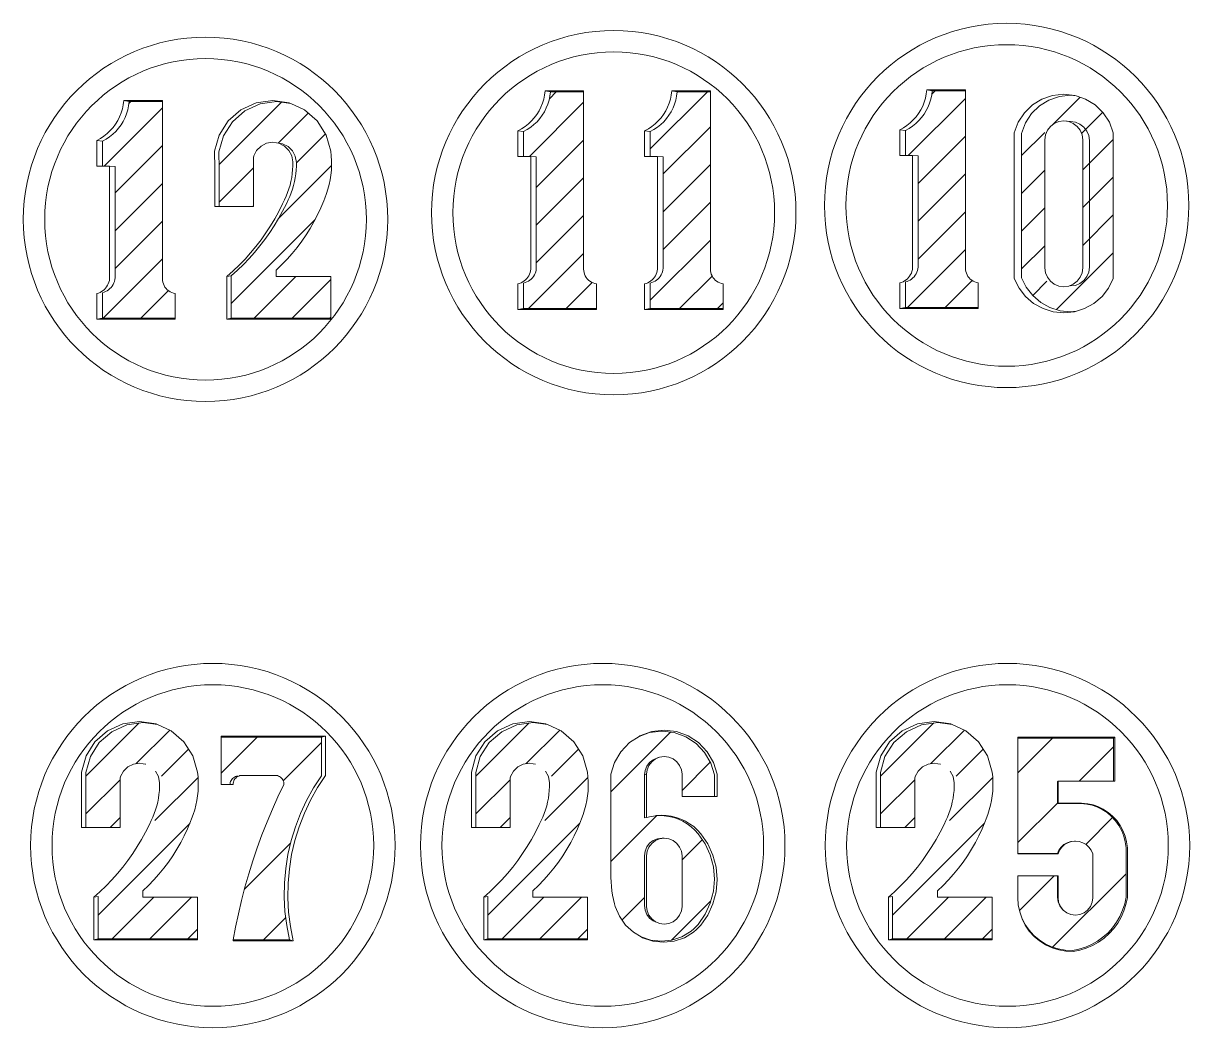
# Model space of a CAD drawing. Header units: inches. Extents: x 9 to 3530, y 10 to 1401.
# Drawn here: x 2933.3 to 2983.6, y 1356.7 to 1400 of the extents above; entities that cross this region are included whole.
import ezdxf

# ---------------------------------------------------------------- set-up
doc = ezdxf.new("R2010")
doc.units = ezdxf.units.IN
doc.header["$MEASUREMENT"] = 0
pattern_1 = [(45, (2389.0912, 1938.073), (-0.8148213, 0.8148213), [])]

msp = doc.modelspace()

# ---------------------------------------------------------------- hatches: boundary and pattern name
at = {"lineweight": 20}
h = msp.add_hatch(dxfattribs=at)
h.set_pattern_fill('ANSI31', color=256, scale=9.218651)
h.set_pattern_definition(pattern_1)
h.paths.add_polyline_path([(2957.839, 1388.831), (2957.769, 1388.864), (2957.704, 1388.905), (2957.644, 1388.953), (2957.59, 1389.009), (2957.543, 1389.07), (2957.504, 1389.136), (2957.473, 1389.207), (2957.45, 1389.28), (2957.437, 1389.356), (2957.432, 1389.433), (2957.432, 1397.074), (2955.998, 1397.074), (2955.977, 1396.895), (2955.941, 1396.719), (2955.889, 1396.547), (2955.822, 1396.38), (2955.742, 1396.219), (2955.648, 1396.066), (2955.54, 1395.922), (2955.421, 1395.787), (2955.29, 1395.664), (2955.15, 1395.552), (2955, 1395.453), (2954.842, 1395.367), (2954.842, 1394.285), (2955.154, 1394.285), (2955.391, 1394.268), (2955.391, 1389.463), (2955.381, 1389.389), (2955.364, 1389.316), (2955.338, 1389.246), (2955.306, 1389.178), (2955.266, 1389.115), (2955.22, 1389.056), (2955.169, 1389.002), (2955.111, 1388.953), (2955.049, 1388.911), (2954.983, 1388.876), (2954.914, 1388.848), (2954.842, 1388.827), (2954.842, 1387.728), (2957.987, 1387.728), (2957.987, 1388.791), (2957.912, 1388.807)])
h = msp.add_hatch(dxfattribs=at)
h.set_pattern_fill('ANSI31', color=256, scale=9.218651)
h.set_pattern_definition(pattern_1)
h.paths.add_polyline_path([(2963.303, 1388.831), (2963.233, 1388.864), (2963.168, 1388.905), (2963.108, 1388.953), (2963.054, 1389.009), (2963.008, 1389.07), (2962.968, 1389.136), (2962.937, 1389.207), (2962.915, 1389.28), (2962.901, 1389.356), (2962.896, 1389.433), (2962.896, 1397.074), (2961.463, 1397.074), (2961.441, 1396.895), (2961.405, 1396.719), (2961.353, 1396.547), (2961.287, 1396.38), (2961.206, 1396.219), (2961.112, 1396.066), (2961.005, 1395.922), (2960.885, 1395.787), (2960.755, 1395.664), (2960.614, 1395.552), (2960.464, 1395.453), (2960.306, 1395.367), (2960.306, 1394.285), (2960.618, 1394.285), (2960.856, 1394.268), (2960.856, 1389.463), (2960.846, 1389.389), (2960.828, 1389.316), (2960.803, 1389.246), (2960.77, 1389.178), (2960.731, 1389.115), (2960.685, 1389.056), (2960.633, 1389.002), (2960.576, 1388.953), (2960.513, 1388.911), (2960.447, 1388.876), (2960.378, 1388.848), (2960.306, 1388.827), (2960.306, 1387.728), (2963.452, 1387.728), (2963.452, 1388.791), (2963.376, 1388.807)])
h = msp.add_hatch(dxfattribs=at)
h.set_pattern_fill('ANSI31', color=256, scale=9.218651)
h.set_pattern_definition(pattern_1)
h.paths.add_polyline_path([(2974.302, 1388.878), (2974.233, 1388.911), (2974.167, 1388.952), (2974.107, 1389), (2974.054, 1389.055), (2974.007, 1389.116), (2973.968, 1389.183), (2973.936, 1389.253), (2973.914, 1389.327), (2973.9, 1389.403), (2973.896, 1389.48), (2973.896, 1397.12), (2972.462, 1397.12), (2972.441, 1396.942), (2972.404, 1396.766), (2972.352, 1396.593), (2972.286, 1396.426), (2972.205, 1396.266), (2972.111, 1396.113), (2972.004, 1395.968), (2971.884, 1395.834), (2971.754, 1395.71), (2971.613, 1395.599), (2971.463, 1395.499), (2971.305, 1395.414), (2971.305, 1394.331), (2971.617, 1394.331), (2971.855, 1394.314), (2971.855, 1389.51), (2971.845, 1389.436), (2971.827, 1389.363), (2971.802, 1389.292), (2971.769, 1389.225), (2971.73, 1389.161), (2971.684, 1389.102), (2971.632, 1389.048), (2971.575, 1389), (2971.513, 1388.958), (2971.447, 1388.923), (2971.377, 1388.895), (2971.305, 1388.874), (2971.305, 1387.774), (2974.451, 1387.774), (2974.451, 1388.837), (2974.375, 1388.853)])
h = msp.add_hatch(dxfattribs=at)
h.set_pattern_fill('ANSI31', color=256, scale=9.218651)
h.set_pattern_definition(pattern_1)
h.paths.add_polyline_path([(2976.317, 1395.285), (2976.317, 1389.056), (2976.518, 1388.647), (2976.798, 1388.287), (2977.144, 1387.991), (2977.543, 1387.77), (2977.978, 1387.633), (2978.431, 1387.587), (2978.681, 1387.613), (2979.036, 1387.724), (2979.439, 1387.947), (2979.789, 1388.247), (2980.071, 1388.61), (2980.274, 1389.023), (2980.274, 1395.313), (2980.105, 1395.768), (2979.84, 1396.174), (2979.493, 1396.512), (2979.08, 1396.767), (2978.674, 1396.906), (2978.431, 1396.933), (2977.954, 1396.88), (2977.5, 1396.724), (2977.091, 1396.472), (2976.747, 1396.137), (2976.484, 1395.735)])
h.paths.add_polyline_path([(2978.959, 1389.088), (2978.262, 1388.553), (2977.394, 1388.913), (2977.319, 1389.484), (2977.319, 1395.402), (2978.017, 1395.937), (2978.339, 1395.804), (2978.706, 1395.762), (2978.959, 1395.152)], flags=16)
h = msp.add_hatch(dxfattribs=at)
h.set_pattern_fill('ANSI31', color=256, scale=9.218651)
h.set_pattern_definition(pattern_1)
h.paths.add_polyline_path([(2939.672, 1388.416), (2939.602, 1388.449), (2939.537, 1388.49), (2939.477, 1388.538), (2939.423, 1388.594), (2939.377, 1388.655), (2939.337, 1388.721), (2939.306, 1388.792), (2939.284, 1388.865), (2939.27, 1388.941), (2939.265, 1389.018), (2939.265, 1396.658), (2937.832, 1396.658), (2937.81, 1396.48), (2937.774, 1396.304), (2937.722, 1396.132), (2937.656, 1395.965), (2937.575, 1395.804), (2937.481, 1395.651), (2937.373, 1395.507), (2937.254, 1395.372), (2937.124, 1395.249), (2936.983, 1395.137), (2936.833, 1395.038), (2936.675, 1394.952), (2936.675, 1393.87), (2936.987, 1393.87), (2937.225, 1393.852), (2937.225, 1389.048), (2937.215, 1388.974), (2937.197, 1388.901), (2937.172, 1388.831), (2937.139, 1388.763), (2937.1, 1388.7), (2937.054, 1388.64), (2937.002, 1388.586), (2936.945, 1388.538), (2936.882, 1388.496), (2936.816, 1388.461), (2936.747, 1388.433), (2936.675, 1388.412), (2936.675, 1387.313), (2939.821, 1387.313), (2939.821, 1388.376), (2939.745, 1388.391)])
h = msp.add_hatch(dxfattribs=at)
h.set_pattern_fill('ANSI31', color=256, scale=9.218651)
h.set_pattern_definition(pattern_1)
h.paths.add_polyline_path([(2946.527, 1389.109), (2944.167, 1389.109), (2944.167, 1389.386), (2944.408, 1389.616), (2944.639, 1389.856), (2944.86, 1390.104), (2945.071, 1390.362), (2945.271, 1390.628), (2945.459, 1390.902), (2945.637, 1391.184), (2945.802, 1391.473), (2945.956, 1391.768), (2946.097, 1392.069), (2946.226, 1392.376), (2946.269, 1392.496), (2946.342, 1392.688), (2946.405, 1392.884), (2946.457, 1393.083), (2946.499, 1393.284), (2946.53, 1393.488), (2946.551, 1393.692), (2946.561, 1393.898), (2946.56, 1394.103), (2946.549, 1394.309), (2946.527, 1394.513), (2946.328, 1395.209), (2945.941, 1395.821), (2945.396, 1396.297), (2944.804, 1396.569), (2944.186, 1396.658), (2943.476, 1396.556), (2942.825, 1396.256), (2942.285, 1395.785), (2941.902, 1395.179), (2941.705, 1394.49), (2941.712, 1393.773), (2941.712, 1392.124), (2943.189, 1392.124), (2943.189, 1394.292), (2943.328, 1394.553), (2943.519, 1394.739), (2943.758, 1394.859), (2944.021, 1394.9), (2944.186, 1394.873), (2944.285, 1394.859), (2944.29, 1394.856), (2944.447, 1394.832), (2944.684, 1394.714), (2944.873, 1394.529), (2944.997, 1394.296), (2945.045, 1394.035), (2945.045, 1393.868), (2945.037, 1393.701), (2945.021, 1393.534), (2944.997, 1393.369), (2944.965, 1393.204), (2944.925, 1393.042), (2944.877, 1392.881), (2944.822, 1392.723), (2944.759, 1392.568), (2944.688, 1392.416), (2944.61, 1392.243), (2944.449, 1391.923), (2944.276, 1391.609), (2944.091, 1391.303), (2943.896, 1391.003), (2943.689, 1390.711), (2943.471, 1390.426), (2943.243, 1390.15), (2943.004, 1389.883), (2942.756, 1389.625), (2942.499, 1389.377), (2942.232, 1389.138), (2942.232, 1387.313), (2946.527, 1387.313)])
h = msp.add_hatch(dxfattribs=at)
h.set_pattern_fill('ANSI31', color=256, scale=9.218651)
h.set_pattern_definition([(45, (2300.5539, 1938.073), (-0.8148213, 0.8148213), [])])
h.paths.add_polyline_path([(2940.779, 1362.329), (2938.421, 1362.329), (2938.421, 1362.607), (2938.662, 1362.836), (2938.893, 1363.075), (2939.114, 1363.324), (2939.324, 1363.582), (2939.524, 1363.848), (2939.713, 1364.121), (2939.89, 1364.403), (2940.055, 1364.691), (2940.209, 1364.986), (2940.35, 1365.287), (2940.479, 1365.594), (2940.522, 1365.714), (2940.594, 1365.906), (2940.657, 1366.102), (2940.709, 1366.3), (2940.751, 1366.501), (2940.783, 1366.705), (2940.803, 1366.909), (2940.813, 1367.114), (2940.812, 1367.32), (2940.801, 1367.525), (2940.779, 1367.729), (2940.581, 1368.425), (2940.193, 1369.036), (2939.649, 1369.512), (2939.058, 1369.783), (2938.44, 1369.873), (2937.731, 1369.77), (2937.08, 1369.471), (2936.541, 1369), (2936.158, 1368.395), (2935.961, 1367.706), (2935.968, 1366.99), (2935.968, 1365.342), (2937.444, 1365.342), (2937.444, 1367.508), (2937.582, 1367.769), (2937.773, 1367.955), (2938.012, 1368.074), (2938.276, 1368.115), (2938.44, 1368.088), (2938.539, 1368.074), (2938.544, 1368.072), (2938.701, 1368.048), (2938.937, 1367.93), (2939.127, 1367.745), (2939.251, 1367.512), (2939.298, 1367.252), (2939.298, 1367.085), (2939.29, 1366.918), (2939.274, 1366.751), (2939.25, 1366.586), (2939.218, 1366.421), (2939.178, 1366.259), (2939.131, 1366.099), (2939.075, 1365.941), (2939.012, 1365.786), (2938.942, 1365.634), (2938.864, 1365.461), (2938.703, 1365.141), (2938.53, 1364.828), (2938.346, 1364.521), (2938.15, 1364.222), (2937.943, 1363.93), (2937.726, 1363.646), (2937.498, 1363.37), (2937.26, 1363.103), (2937.012, 1362.845), (2936.754, 1362.597), (2936.488, 1362.359), (2936.488, 1360.535), (2940.779, 1360.535)])
h = msp.add_hatch(dxfattribs=at)
h.set_pattern_fill('ANSI31', color=256, scale=9.218651)
h.set_pattern_definition([(45, (2317.3704, 1938.073), (-0.8148213, 0.8148213), [])])
h.paths.add_polyline_path([(2957.595, 1362.329), (2955.238, 1362.329), (2955.238, 1362.607), (2955.478, 1362.836), (2955.709, 1363.075), (2955.93, 1363.324), (2956.141, 1363.582), (2956.34, 1363.848), (2956.529, 1364.121), (2956.706, 1364.403), (2956.872, 1364.691), (2957.025, 1364.986), (2957.166, 1365.287), (2957.295, 1365.594), (2957.338, 1365.714), (2957.411, 1365.906), (2957.474, 1366.102), (2957.526, 1366.3), (2957.568, 1366.501), (2957.599, 1366.705), (2957.62, 1366.909), (2957.63, 1367.114), (2957.629, 1367.32), (2957.617, 1367.525), (2957.595, 1367.729), (2957.397, 1368.425), (2957.01, 1369.036), (2956.465, 1369.512), (2955.874, 1369.783), (2955.256, 1369.873), (2954.548, 1369.77), (2953.897, 1369.471), (2953.358, 1369), (2952.974, 1368.395), (2952.778, 1367.706), (2952.785, 1366.99), (2952.785, 1365.342), (2954.26, 1365.342), (2954.26, 1367.508), (2954.399, 1367.769), (2954.59, 1367.955), (2954.829, 1368.074), (2955.092, 1368.115), (2955.256, 1368.088), (2955.356, 1368.074), (2955.36, 1368.072), (2955.518, 1368.048), (2955.754, 1367.93), (2955.943, 1367.745), (2956.067, 1367.512), (2956.114, 1367.252), (2956.115, 1367.085), (2956.107, 1366.918), (2956.091, 1366.751), (2956.067, 1366.586), (2956.035, 1366.421), (2955.995, 1366.259), (2955.947, 1366.099), (2955.892, 1365.941), (2955.829, 1365.786), (2955.758, 1365.634), (2955.68, 1365.461), (2955.519, 1365.141), (2955.346, 1364.828), (2955.162, 1364.521), (2954.967, 1364.222), (2954.76, 1363.93), (2954.542, 1363.646), (2954.314, 1363.37), (2954.076, 1363.103), (2953.828, 1362.845), (2953.571, 1362.597), (2953.304, 1362.359), (2953.304, 1360.535), (2957.595, 1360.535)])
h = msp.add_hatch(dxfattribs=at)
h.set_pattern_fill('ANSI31', color=256, scale=9.218651)
h.set_pattern_definition([(45, (2334.8234, 1938.073), (-0.8148213, 0.8148213), [])])
h.paths.add_polyline_path([(2975.048, 1362.329), (2972.691, 1362.329), (2972.691, 1362.607), (2972.931, 1362.836), (2973.162, 1363.075), (2973.383, 1363.324), (2973.594, 1363.582), (2973.793, 1363.848), (2973.982, 1364.121), (2974.159, 1364.403), (2974.325, 1364.691), (2974.478, 1364.986), (2974.619, 1365.287), (2974.748, 1365.594), (2974.791, 1365.714), (2974.864, 1365.906), (2974.927, 1366.102), (2974.979, 1366.3), (2975.021, 1366.501), (2975.052, 1366.705), (2975.073, 1366.909), (2975.083, 1367.114), (2975.082, 1367.32), (2975.071, 1367.525), (2975.048, 1367.729), (2974.85, 1368.425), (2974.463, 1369.036), (2973.918, 1369.512), (2973.327, 1369.783), (2972.71, 1369.873), (2972.001, 1369.77), (2971.35, 1369.471), (2970.811, 1369), (2970.427, 1368.395), (2970.231, 1367.706), (2970.238, 1366.99), (2970.238, 1365.342), (2971.713, 1365.342), (2971.713, 1367.508), (2971.852, 1367.769), (2972.043, 1367.955), (2972.282, 1368.074), (2972.545, 1368.115), (2972.71, 1368.088), (2972.809, 1368.074), (2972.813, 1368.072), (2972.971, 1368.048), (2973.207, 1367.93), (2973.396, 1367.745), (2973.52, 1367.512), (2973.567, 1367.252), (2973.568, 1367.085), (2973.56, 1366.918), (2973.544, 1366.751), (2973.52, 1366.586), (2973.488, 1366.421), (2973.448, 1366.259), (2973.4, 1366.099), (2973.345, 1365.941), (2973.282, 1365.786), (2973.211, 1365.634), (2973.133, 1365.461), (2972.972, 1365.141), (2972.8, 1364.828), (2972.615, 1364.521), (2972.42, 1364.222), (2972.213, 1363.93), (2971.995, 1363.646), (2971.767, 1363.37), (2971.529, 1363.103), (2971.281, 1362.845), (2971.024, 1362.597), (2970.757, 1362.359), (2970.757, 1360.535), (2975.048, 1360.535)])
h = msp.add_hatch(dxfattribs=at)
h.set_pattern_fill('ANSI31', color=256, scale=17)
h.set_pattern_definition([(45, (1963.4794, 2252.59), (-1.502602, 1.502602), [])])
h.paths.add_polyline_path([(2944.582, 1363.567), (2944.679, 1364.178), (2944.818, 1364.78), (2945, 1365.37), (2945.223, 1365.947), (2945.485, 1366.506), (2945.786, 1367.046), (2946.125, 1367.563), (2946.125, 1369.233), (2941.795, 1369.233), (2941.795, 1367.199), (2942.18, 1367.199), (2942.183, 1367.253), (2942.216, 1367.349), (2942.272, 1367.433), (2942.348, 1367.5), (2942.439, 1367.545), (2942.464, 1367.55), (2942.416, 1367.533), (2942.371, 1367.511), (2942.329, 1367.483), (2942.291, 1367.45), (2942.258, 1367.412), (2942.23, 1367.37), (2942.208, 1367.325), (2942.191, 1367.277), (2942.182, 1367.228), (2942.18, 1367.199), (2942.313, 1367.199), (2942.318, 1367.275), (2942.351, 1367.372), (2942.408, 1367.457), (2942.485, 1367.524), (2942.577, 1367.57), (2942.652, 1367.585), (2942.703, 1367.588), (2944.158, 1367.588), (2944.249, 1367.57), (2944.34, 1367.524), (2944.416, 1367.457), (2944.472, 1367.372), (2944.504, 1367.275), (2944.508, 1367.199), (2944.25, 1366.664), (2944.006, 1366.123), (2943.776, 1365.577), (2943.558, 1365.025), (2943.354, 1364.468), (2943.164, 1363.906), (2942.987, 1363.34), (2942.824, 1362.769), (2942.676, 1362.195), (2942.541, 1361.618), (2942.42, 1361.037), (2942.322, 1360.497), (2944.746, 1360.497), (2944.626, 1361.104), (2944.55, 1361.717), (2944.517, 1362.334), (2944.528, 1362.952)])
h = msp.add_hatch(dxfattribs=at)
h.set_pattern_fill('ANSI31', color=256, scale=17)
h.set_pattern_definition([(45, (1965.8973, 2252.4227), (-1.502602, 1.502602), [])])
h.paths.add_polyline_path([(2962.372, 1365.071), (2962.228, 1365.229), (2962.069, 1365.372), (2961.897, 1365.498), (2961.713, 1365.607), (2961.519, 1365.697), (2961.318, 1365.768), (2961.11, 1365.819), (2960.898, 1365.848), (2960.685, 1365.857), (2960.538, 1365.849), (2960.35, 1365.819), (2960.141, 1365.764), (2960.054, 1365.757), (2960.054, 1367.607), (2960.079, 1367.804), (2960.155, 1367.987), (2960.276, 1368.144), (2960.433, 1368.264), (2960.616, 1368.34), (2960.709, 1368.373), (2960.908, 1368.399), (2961.106, 1368.373), (2961.291, 1368.296), (2961.449, 1368.174), (2961.571, 1368.016), (2961.648, 1367.831), (2961.674, 1367.633), (2961.674, 1366.68), (2963.074, 1366.68), (2963.074, 1367.607), (2962.917, 1368.116), (2962.648, 1368.575), (2962.28, 1368.96), (2961.835, 1369.251), (2961.334, 1369.432), (2960.812, 1369.493), (2960.805, 1369.493), (2960.276, 1369.432), (2959.824, 1369.269), (2959.411, 1368.999), (2959.04, 1368.61), (2958.768, 1368.146), (2958.609, 1367.633), (2958.609, 1363.181), (2958.613, 1362.991), (2958.626, 1362.8), (2958.647, 1362.611), (2958.676, 1362.423), (2958.714, 1362.236), (2958.759, 1362.051), (2958.793, 1361.937), (2958.972, 1361.51), (2959.238, 1361.132), (2959.578, 1360.818), (2959.919, 1360.617), (2960.325, 1360.482), (2960.781, 1360.433), (2961.236, 1360.482), (2961.671, 1360.626), (2962.066, 1360.859), (2962.189, 1360.972), (2962.372, 1361.159), (2962.672, 1361.594), (2962.893, 1362.075), (2963.029, 1362.587), (2963.074, 1363.115), (2963.029, 1363.642), (2962.893, 1364.154), (2962.672, 1364.635)])
h.paths.add_polyline_path([(2960.079, 1364.319), (2960.155, 1364.502), (2960.276, 1364.659), (2960.433, 1364.78), (2960.616, 1364.856), (2960.812, 1364.881), (2960.908, 1364.88), (2961.106, 1364.854), (2961.291, 1364.777), (2961.449, 1364.655), (2961.571, 1364.497), (2961.648, 1364.312), (2961.674, 1364.114), (2961.674, 1361.937), (2961.648, 1361.739), (2961.571, 1361.554), (2961.449, 1361.395), (2961.291, 1361.273), (2961.106, 1361.197), (2960.908, 1361.171), (2960.709, 1361.197), (2960.616, 1361.234), (2960.524, 1361.273), (2960.433, 1361.31), (2960.276, 1361.431), (2960.155, 1361.588), (2960.079, 1361.771), (2960.054, 1361.967), (2960.054, 1364.123)], flags=16)
h = msp.add_hatch(dxfattribs=at)
h.set_pattern_fill('ANSI31', color=256, scale=17)
h.set_pattern_definition([(45, (1970.1274, 2251.938), (-1.502602, 1.502602), [])])
h.paths.add_polyline_path([(2980.368, 1365.629), (2980.196, 1365.816), (2980.003, 1365.98), (2979.791, 1366.119), (2979.563, 1366.231), (2979.365, 1366.299), (2979.135, 1366.348), (2978.863, 1366.367), (2977.863, 1366.367), (2977.863, 1367.334), (2980.287, 1367.334), (2980.287, 1369.194), (2976.156, 1369.194), (2976.156, 1364.213), (2977.863, 1364.213), (2977.929, 1364.362), (2978.025, 1364.493), (2978.146, 1364.602), (2978.287, 1364.684), (2978.442, 1364.734), (2978.621, 1364.753), (2978.801, 1364.734), (2978.957, 1364.683), (2979.1, 1364.601), (2979.222, 1364.491), (2979.318, 1364.358), (2979.385, 1364.207), (2979.385, 1362.304), (2979.36, 1362.111), (2979.285, 1361.93), (2979.166, 1361.775), (2979.011, 1361.656), (2978.831, 1361.582), (2978.637, 1361.556), (2978.444, 1361.582), (2978.263, 1361.656), (2978.094, 1361.787), (2977.963, 1361.958), (2977.889, 1362.136), (2977.863, 1362.328), (2977.863, 1363.256), (2976.156, 1363.256), (2976.156, 1362.304), (2976.176, 1361.996), (2976.238, 1361.694), (2976.328, 1361.435), (2976.465, 1361.162), (2976.638, 1360.91), (2976.843, 1360.683), (2977.076, 1360.486), (2977.333, 1360.321), (2977.61, 1360.192), (2977.902, 1360.101), (2978.203, 1360.05), (2978.508, 1360.039), (2978.794, 1360.095), (2979.071, 1360.181), (2979.338, 1360.296), (2979.591, 1360.439), (2979.828, 1360.608), (2980.045, 1360.8), (2980.241, 1361.015), (2980.413, 1361.25), (2980.558, 1361.501), (2980.676, 1361.767), (2980.766, 1362.043), (2980.825, 1362.328), (2980.825, 1364.213), (2980.824, 1364.466), (2980.792, 1364.718), (2980.729, 1364.964), (2980.637, 1365.2), (2980.516, 1365.423)])

# ---------------------------------------------------------------- linework, layer by layer
for p, q in [((2954.842, 1395.367), (2954.842, 1394.285)), ((2960.306, 1395.367), (2960.306, 1394.285)), ((2971.305, 1395.414), (2971.305, 1394.331)), ((2936.675, 1394.952), (2936.675, 1393.87)), ((2971.305, 1387.774), (2974.451, 1387.774)), ((2936.675, 1387.313), (2939.821, 1387.313)), ((2954.842, 1387.728), (2957.987, 1387.728)), ((2960.306, 1387.728), (2963.452, 1387.728)), ((2980.287, 1369.194), (2980.287, 1367.334)), ((2960.709, 1368.373), (2960.908, 1368.399)), ((2977.89, 1367.334), (2977.89, 1366.383)), ((2978.637, 1364.751), (2978.801, 1364.734)), ((2978.801, 1364.734), (2978.957, 1364.683)), ((2978.957, 1364.683), (2979.1, 1364.601)), ((2976.156, 1364.213), (2977.863, 1364.213)), ((2979.1, 1364.601), (2979.222, 1364.491)), ((2979.222, 1364.491), (2979.318, 1364.358)), ((2979.318, 1364.358), (2979.385, 1364.207)), ((2979.385, 1364.207), (2979.385, 1362.304)), ((2979.385, 1362.304), (2979.36, 1362.111)), ((2978.263, 1361.656), (2978.109, 1361.775)), ((2978.444, 1361.582), (2978.263, 1361.656)), ((2979.011, 1361.656), (2978.831, 1361.582)), ((2979.166, 1361.775), (2979.011, 1361.656)), ((2979.285, 1361.93), (2979.166, 1361.775)), ((2979.36, 1362.111), (2979.285, 1361.93)), ((2978.637, 1361.556), (2978.444, 1361.582)), ((2978.831, 1361.582), (2978.637, 1361.556)), ((2942.322, 1360.497), (2944.746, 1360.497))]:
    msp.add_line(p, q, dxfattribs=at)
for points in [[(2954.599, 1387.681), (2957.987, 1387.681), (2957.987, 1387.728), (2957.987, 1388.791), (2957.912, 1388.807), (2957.839, 1388.831), (2957.769, 1388.864), (2957.704, 1388.905), (2957.644, 1388.953), (2957.59, 1389.009), (2957.543, 1389.07), (2957.504, 1389.136), (2957.473, 1389.207), (2957.45, 1389.28), (2957.437, 1389.356), (2957.432, 1389.433), (2957.432, 1397.074), (2957.432, 1397.118), (2955.767, 1397.118), (2955.745, 1396.938), (2955.708, 1396.76), (2955.656, 1396.586), (2955.589, 1396.418), (2955.508, 1396.255), (2955.412, 1396.101), (2955.304, 1395.955), (2955.184, 1395.819), (2955.052, 1395.695), (2954.91, 1395.582), (2954.758, 1395.482), (2954.599, 1395.395), (2954.599, 1394.285), (2954.842, 1394.285), (2955.154, 1394.285), (2955.154, 1389.433), (2955.144, 1389.358), (2955.126, 1389.285), (2955.1, 1389.213), (2955.067, 1389.145), (2955.028, 1389.081), (2954.981, 1389.021), (2954.929, 1388.967), (2954.871, 1388.918), (2954.808, 1388.876), (2954.741, 1388.84), (2954.671, 1388.812), (2954.599, 1388.791), (2954.599, 1387.681), (2954.842, 1387.728), (2954.842, 1388.827), (2954.914, 1388.848), (2954.983, 1388.876), (2955.049, 1388.911), (2955.111, 1388.953), (2955.169, 1389.002), (2955.22, 1389.056), (2955.266, 1389.115), (2955.306, 1389.178), (2955.338, 1389.246), (2955.364, 1389.316), (2955.381, 1389.389), (2955.391, 1389.463), (2955.391, 1394.268), (2955.154, 1394.285)], [(2954.599, 1395.395), (2954.842, 1395.367), (2955, 1395.453), (2955.15, 1395.552), (2955.29, 1395.664), (2955.421, 1395.787), (2955.54, 1395.922), (2955.648, 1396.066), (2955.742, 1396.219), (2955.822, 1396.38), (2955.889, 1396.547), (2955.941, 1396.719), (2955.977, 1396.895), (2955.998, 1397.074)], [(2955.767, 1397.118), (2955.998, 1397.074), (2957.432, 1397.074)], [(2960.063, 1387.681), (2963.452, 1387.681), (2963.452, 1387.728), (2963.452, 1388.791), (2963.376, 1388.807), (2963.303, 1388.831), (2963.233, 1388.864), (2963.168, 1388.905), (2963.108, 1388.953), (2963.054, 1389.009), (2963.008, 1389.07), (2962.968, 1389.136), (2962.937, 1389.207), (2962.915, 1389.28), (2962.901, 1389.356), (2962.896, 1389.433), (2962.896, 1397.074), (2962.896, 1397.118), (2961.231, 1397.118), (2961.21, 1396.938), (2961.173, 1396.76), (2961.12, 1396.586), (2961.053, 1396.418), (2960.972, 1396.255), (2960.877, 1396.101), (2960.768, 1395.955), (2960.648, 1395.819), (2960.516, 1395.695), (2960.374, 1395.582), (2960.222, 1395.482), (2960.063, 1395.395), (2960.063, 1394.285), (2960.306, 1394.285), (2960.618, 1394.285), (2960.618, 1389.433), (2960.608, 1389.358), (2960.59, 1389.285), (2960.565, 1389.213), (2960.532, 1389.145), (2960.492, 1389.081), (2960.445, 1389.021), (2960.393, 1388.967), (2960.335, 1388.918), (2960.272, 1388.876), (2960.206, 1388.84), (2960.136, 1388.812), (2960.063, 1388.791), (2960.063, 1387.681), (2960.306, 1387.728), (2960.306, 1388.827), (2960.378, 1388.848), (2960.447, 1388.876), (2960.513, 1388.911), (2960.576, 1388.953), (2960.633, 1389.002), (2960.685, 1389.056), (2960.731, 1389.115), (2960.77, 1389.178), (2960.803, 1389.246), (2960.828, 1389.316), (2960.846, 1389.389), (2960.856, 1389.463), (2960.856, 1394.268), (2960.618, 1394.285)], [(2960.063, 1395.395), (2960.306, 1395.367), (2960.464, 1395.453), (2960.614, 1395.552), (2960.755, 1395.664), (2960.885, 1395.787), (2961.005, 1395.922), (2961.112, 1396.066), (2961.206, 1396.219), (2961.287, 1396.38), (2961.353, 1396.547), (2961.405, 1396.719), (2961.441, 1396.895), (2961.463, 1397.074)], [(2961.231, 1397.118), (2961.463, 1397.074), (2962.896, 1397.074)], [(2971.062, 1387.727), (2974.451, 1387.727), (2974.451, 1387.774), (2974.451, 1388.837), (2974.375, 1388.853), (2974.302, 1388.878), (2974.233, 1388.911), (2974.167, 1388.952), (2974.107, 1389), (2974.054, 1389.055), (2974.007, 1389.116), (2973.968, 1389.183), (2973.936, 1389.253), (2973.914, 1389.327), (2973.9, 1389.403), (2973.896, 1389.48), (2973.896, 1397.12), (2973.896, 1397.165), (2972.23, 1397.165), (2972.209, 1396.984), (2972.172, 1396.807), (2972.12, 1396.633), (2972.053, 1396.464), (2971.971, 1396.302), (2971.876, 1396.147), (2971.768, 1396.002), (2971.647, 1395.866), (2971.515, 1395.741), (2971.373, 1395.628), (2971.222, 1395.528), (2971.062, 1395.441), (2971.062, 1394.331), (2971.305, 1394.331), (2971.617, 1394.331), (2971.617, 1389.48), (2971.607, 1389.405), (2971.589, 1389.331), (2971.564, 1389.26), (2971.531, 1389.192), (2971.491, 1389.128), (2971.445, 1389.068), (2971.392, 1389.013), (2971.334, 1388.964), (2971.272, 1388.922), (2971.205, 1388.887), (2971.135, 1388.858), (2971.062, 1388.837), (2971.062, 1387.727), (2971.305, 1387.774), (2971.305, 1388.874), (2971.377, 1388.895), (2971.447, 1388.923), (2971.513, 1388.958), (2971.575, 1389), (2971.632, 1389.048), (2971.684, 1389.102), (2971.73, 1389.161), (2971.769, 1389.225), (2971.802, 1389.292), (2971.827, 1389.363), (2971.845, 1389.436), (2971.855, 1389.51), (2971.855, 1394.314), (2971.617, 1394.331)], [(2971.062, 1395.441), (2971.305, 1395.414), (2971.463, 1395.499), (2971.613, 1395.599), (2971.754, 1395.71), (2971.884, 1395.834), (2972.004, 1395.968), (2972.111, 1396.113), (2972.205, 1396.266), (2972.286, 1396.426), (2972.352, 1396.593), (2972.404, 1396.766), (2972.441, 1396.942), (2972.462, 1397.12)], [(2972.23, 1397.165), (2972.462, 1397.12), (2973.896, 1397.12)], [(2978.681, 1387.613), (2978.431, 1387.587), (2977.978, 1387.633), (2977.543, 1387.77), (2977.144, 1387.991), (2976.798, 1388.287), (2976.518, 1388.647), (2976.317, 1389.056), (2976.317, 1395.285), (2976.484, 1395.735), (2976.747, 1396.137), (2977.091, 1396.472), (2977.5, 1396.724), (2977.954, 1396.88), (2978.431, 1396.933), (2978.674, 1396.906)], [(2936.432, 1387.265), (2939.821, 1387.265), (2939.821, 1387.313), (2939.821, 1388.376), (2939.745, 1388.391), (2939.672, 1388.416), (2939.602, 1388.449), (2939.537, 1388.49), (2939.477, 1388.538), (2939.423, 1388.594), (2939.377, 1388.655), (2939.337, 1388.721), (2939.306, 1388.792), (2939.284, 1388.865), (2939.27, 1388.941), (2939.265, 1389.018), (2939.265, 1396.658), (2939.265, 1396.703), (2937.6, 1396.703), (2937.579, 1396.523), (2937.542, 1396.345), (2937.489, 1396.171), (2937.422, 1396.002), (2937.341, 1395.84), (2937.246, 1395.686), (2937.137, 1395.54), (2937.017, 1395.404), (2936.885, 1395.279), (2936.743, 1395.167), (2936.591, 1395.066), (2936.432, 1394.98), (2936.432, 1393.87), (2936.675, 1393.87), (2936.987, 1393.87), (2936.987, 1389.018), (2936.977, 1388.943), (2936.959, 1388.87), (2936.933, 1388.798), (2936.901, 1388.73), (2936.861, 1388.666), (2936.814, 1388.606), (2936.762, 1388.552), (2936.704, 1388.503), (2936.641, 1388.46), (2936.575, 1388.425), (2936.505, 1388.397), (2936.432, 1388.376), (2936.432, 1387.265), (2936.675, 1387.313), (2936.675, 1388.412), (2936.747, 1388.433), (2936.816, 1388.461), (2936.882, 1388.496), (2936.945, 1388.538), (2937.002, 1388.586), (2937.054, 1388.64), (2937.1, 1388.7), (2937.139, 1388.763), (2937.172, 1388.831), (2937.197, 1388.901), (2937.215, 1388.974), (2937.225, 1389.048), (2937.225, 1393.852), (2936.987, 1393.87)], [(2936.432, 1394.98), (2936.675, 1394.952), (2936.833, 1395.038), (2936.983, 1395.137), (2937.124, 1395.249), (2937.254, 1395.372), (2937.373, 1395.507), (2937.481, 1395.651), (2937.575, 1395.804), (2937.656, 1395.965), (2937.722, 1396.132), (2937.774, 1396.304), (2937.81, 1396.48), (2937.832, 1396.658)], [(2937.6, 1396.703), (2937.832, 1396.658), (2939.265, 1396.658)], [(2941.523, 1392.124), (2941.523, 1393.789), (2941.516, 1394.513), (2941.715, 1395.209), (2942.102, 1395.821), (2942.647, 1396.297), (2943.305, 1396.599), (2944.021, 1396.703), (2944.738, 1396.599), (2944.804, 1396.569), (2945.396, 1396.297), (2945.941, 1395.821), (2946.328, 1395.209), (2946.527, 1394.513), (2946.549, 1394.309), (2946.56, 1394.103), (2946.561, 1393.898), (2946.551, 1393.692), (2946.53, 1393.488), (2946.499, 1393.284), (2946.457, 1393.083), (2946.405, 1392.884), (2946.342, 1392.688), (2946.269, 1392.496), (2946.226, 1392.376), (2946.097, 1392.069), (2945.956, 1391.768), (2945.802, 1391.473), (2945.637, 1391.184), (2945.459, 1390.902), (2945.271, 1390.628), (2945.071, 1390.362), (2944.86, 1390.104), (2944.639, 1389.856), (2944.408, 1389.616), (2944.167, 1389.386), (2944.167, 1389.109), (2946.527, 1389.109), (2946.527, 1387.313), (2946.527, 1387.265), (2942.048, 1387.265)], [(2941.712, 1392.124), (2941.712, 1393.773), (2941.705, 1394.49), (2941.902, 1395.179), (2942.285, 1395.785), (2942.825, 1396.256), (2943.476, 1396.556), (2944.186, 1396.658), (2944.804, 1396.569)], [(2978.431, 1388.701), (2978.641, 1388.728), (2978.837, 1388.809), (2979.005, 1388.938), (2979.134, 1389.106), (2979.215, 1389.302), (2979.243, 1389.512), (2979.243, 1394.982), (2979.215, 1395.192), (2979.134, 1395.387), (2979.005, 1395.556), (2978.837, 1395.685), (2978.641, 1395.766), (2978.431, 1395.793), (2978.139, 1395.827), (2977.927, 1395.799), (2977.729, 1395.717), (2977.559, 1395.587), (2977.429, 1395.417), (2977.347, 1395.219), (2977.319, 1395.007), (2977.319, 1389.484)], [(2977.319, 1389.484), (2977.347, 1389.272), (2977.429, 1389.074), (2977.559, 1388.904), (2977.729, 1388.774), (2977.927, 1388.692), (2978.139, 1388.664), (2978.351, 1388.692), (2978.549, 1388.774), (2978.719, 1388.904), (2978.849, 1389.074), (2978.931, 1389.272), (2978.959, 1389.484), (2978.959, 1395.007), (2978.931, 1395.219), (2978.849, 1395.417), (2978.719, 1395.587), (2978.549, 1395.717), (2978.351, 1395.799), (2978.139, 1395.827)], [(2941.523, 1392.124), (2941.712, 1392.124), (2943.189, 1392.124), (2943.189, 1394.243), (2943.202, 1394.317), (2943.328, 1394.553), (2943.519, 1394.739), (2943.758, 1394.859), (2944.021, 1394.9), (2944.186, 1394.873), (2944.285, 1394.859), (2944.29, 1394.856)], [(2944.715, 1394.553), (2944.524, 1394.739), (2944.29, 1394.856), (2944.447, 1394.832), (2944.684, 1394.714), (2944.873, 1394.529), (2944.997, 1394.296), (2945.045, 1394.035), (2945.045, 1393.868), (2945.037, 1393.701), (2945.021, 1393.534), (2944.997, 1393.369), (2944.965, 1393.204), (2944.925, 1393.042), (2944.877, 1392.881), (2944.822, 1392.723), (2944.759, 1392.568), (2944.688, 1392.416), (2944.61, 1392.243), (2944.449, 1391.923), (2944.276, 1391.609), (2944.091, 1391.303), (2943.896, 1391.003), (2943.689, 1390.711), (2943.471, 1390.426), (2943.243, 1390.15), (2943.004, 1389.883), (2942.756, 1389.625), (2942.499, 1389.377), (2942.232, 1389.138)], [(2944.715, 1394.553), (2944.841, 1394.317), (2944.889, 1394.054), (2944.889, 1393.885), (2944.881, 1393.716), (2944.865, 1393.548), (2944.84, 1393.381), (2944.808, 1393.215), (2944.768, 1393.051), (2944.72, 1392.889), (2944.664, 1392.729), (2944.6, 1392.573), (2944.529, 1392.419), (2944.45, 1392.244), (2944.287, 1391.921), (2944.112, 1391.604), (2943.926, 1391.294), (2943.728, 1390.992), (2943.519, 1390.697), (2943.3, 1390.41), (2943.069, 1390.131), (2942.828, 1389.861), (2942.578, 1389.601), (2942.318, 1389.35), (2942.048, 1389.109), (2942.048, 1387.265), (2942.232, 1387.313), (2946.527, 1387.313)], [(2942.048, 1389.109), (2942.232, 1389.138), (2942.232, 1387.313)], [(2935.78, 1365.342), (2935.78, 1367.006), (2935.773, 1367.729), (2935.971, 1368.425), (2936.358, 1369.036), (2936.903, 1369.512), (2937.56, 1369.814), (2938.276, 1369.917), (2938.992, 1369.814), (2939.058, 1369.783), (2939.649, 1369.512), (2940.193, 1369.036), (2940.581, 1368.425), (2940.779, 1367.729), (2940.801, 1367.525), (2940.812, 1367.32), (2940.813, 1367.114), (2940.803, 1366.909), (2940.783, 1366.705), (2940.751, 1366.501), (2940.709, 1366.3), (2940.657, 1366.102), (2940.594, 1365.906), (2940.522, 1365.714), (2940.479, 1365.594), (2940.35, 1365.287), (2940.209, 1364.986), (2940.055, 1364.691), (2939.89, 1364.403), (2939.713, 1364.121), (2939.524, 1363.848), (2939.324, 1363.582), (2939.114, 1363.324), (2938.893, 1363.075), (2938.662, 1362.836), (2938.421, 1362.607), (2938.421, 1362.329), (2940.779, 1362.329), (2940.779, 1360.535), (2940.779, 1360.488), (2936.304, 1360.488)], [(2935.968, 1365.342), (2935.968, 1366.99), (2935.961, 1367.706), (2936.158, 1368.395), (2936.541, 1369), (2937.08, 1369.471), (2937.731, 1369.77), (2938.44, 1369.873), (2939.058, 1369.783)], [(2952.596, 1365.342), (2952.596, 1367.006), (2952.589, 1367.729), (2952.788, 1368.425), (2953.175, 1369.036), (2953.719, 1369.512), (2954.376, 1369.814), (2955.092, 1369.917), (2955.808, 1369.814), (2955.874, 1369.783), (2956.465, 1369.512), (2957.01, 1369.036), (2957.397, 1368.425), (2957.595, 1367.729), (2957.617, 1367.525), (2957.629, 1367.32), (2957.63, 1367.114), (2957.62, 1366.909), (2957.599, 1366.705), (2957.568, 1366.501), (2957.526, 1366.3), (2957.474, 1366.102), (2957.411, 1365.906), (2957.338, 1365.714), (2957.295, 1365.594), (2957.166, 1365.287), (2957.025, 1364.986), (2956.872, 1364.691), (2956.706, 1364.403), (2956.529, 1364.121), (2956.34, 1363.848), (2956.141, 1363.582), (2955.93, 1363.324), (2955.709, 1363.075), (2955.478, 1362.836), (2955.238, 1362.607), (2955.238, 1362.329), (2957.595, 1362.329), (2957.595, 1360.535), (2957.595, 1360.488), (2953.121, 1360.488)], [(2952.785, 1365.342), (2952.785, 1366.99), (2952.778, 1367.706), (2952.974, 1368.395), (2953.358, 1369), (2953.897, 1369.471), (2954.548, 1369.77), (2955.256, 1369.873), (2955.874, 1369.783)], [(2970.049, 1365.342), (2970.049, 1367.006), (2970.042, 1367.729), (2970.241, 1368.425), (2970.628, 1369.036), (2971.172, 1369.512), (2971.83, 1369.814), (2972.545, 1369.917), (2973.261, 1369.814), (2973.327, 1369.783), (2973.918, 1369.512), (2974.463, 1369.036), (2974.85, 1368.425), (2975.048, 1367.729), (2975.071, 1367.525), (2975.082, 1367.32), (2975.083, 1367.114), (2975.073, 1366.909), (2975.052, 1366.705), (2975.021, 1366.501), (2974.979, 1366.3), (2974.927, 1366.102), (2974.864, 1365.906), (2974.791, 1365.714), (2974.748, 1365.594), (2974.619, 1365.287), (2974.478, 1364.986), (2974.325, 1364.691), (2974.159, 1364.403), (2973.982, 1364.121), (2973.793, 1363.848), (2973.594, 1363.582), (2973.383, 1363.324), (2973.162, 1363.075), (2972.931, 1362.836), (2972.691, 1362.607), (2972.691, 1362.329), (2975.048, 1362.329), (2975.048, 1360.535), (2975.048, 1360.488), (2970.574, 1360.488)], [(2970.238, 1365.342), (2970.238, 1366.99), (2970.231, 1367.706), (2970.427, 1368.395), (2970.811, 1369), (2971.35, 1369.471), (2972.001, 1369.77), (2972.71, 1369.873), (2973.327, 1369.783)], [(2946.299, 1369.274), (2946.125, 1369.233), (2941.795, 1369.233)], [(2946.125, 1369.233), (2946.125, 1367.563), (2945.786, 1367.046), (2945.485, 1366.506), (2945.223, 1365.947), (2945, 1365.37), (2944.818, 1364.78), (2944.679, 1364.178), (2944.582, 1363.567), (2944.528, 1362.952), (2944.517, 1362.334), (2944.55, 1361.717), (2944.626, 1361.104), (2944.746, 1360.497), (2944.906, 1360.453), (2944.786, 1361.065), (2944.709, 1361.685), (2944.676, 1362.308), (2944.686, 1362.932), (2944.741, 1363.553), (2944.839, 1364.17), (2944.98, 1364.778), (2945.163, 1365.374), (2945.388, 1365.956), (2945.653, 1366.521), (2945.957, 1367.066), (2946.299, 1367.588), (2946.299, 1369.274), (2941.795, 1369.274), (2941.795, 1369.233), (2941.795, 1367.199), (2942.18, 1367.199), (2942.313, 1367.199), (2942.317, 1367.25), (2942.327, 1367.299), (2942.343, 1367.348), (2942.366, 1367.393), (2942.394, 1367.436), (2942.427, 1367.474), (2942.466, 1367.508), (2942.508, 1367.536), (2942.554, 1367.558), (2942.602, 1367.575), (2942.652, 1367.585), (2942.703, 1367.588), (2944.124, 1367.588), (2944.175, 1367.585), (2944.224, 1367.575), (2944.272, 1367.558), (2944.317, 1367.536), (2944.359, 1367.507), (2944.397, 1367.474), (2944.43, 1367.435), (2944.458, 1367.393), (2944.48, 1367.347), (2944.496, 1367.299), (2944.505, 1367.249), (2944.508, 1367.199), (2944.25, 1366.664), (2944.006, 1366.123), (2943.776, 1365.577), (2943.558, 1365.025), (2943.354, 1364.468), (2943.164, 1363.906), (2942.987, 1363.34), (2942.824, 1362.769), (2942.676, 1362.195), (2942.541, 1361.618), (2942.42, 1361.037), (2942.322, 1360.497), (2942.313, 1360.453), (2944.906, 1360.453)], [(2958.714, 1362.236), (2958.676, 1362.423), (2958.647, 1362.611), (2958.626, 1362.8), (2958.613, 1362.991), (2958.609, 1363.181), (2958.609, 1367.633), (2958.768, 1368.146), (2959.04, 1368.61), (2959.411, 1368.999), (2959.824, 1369.269), (2959.861, 1369.292), (2960.366, 1369.475), (2960.9, 1369.537), (2960.908, 1369.537), (2961.434, 1369.475), (2961.94, 1369.292), (2962.39, 1368.999)], [(2959.824, 1369.269), (2960.276, 1369.432), (2960.805, 1369.493), (2960.812, 1369.493), (2961.334, 1369.432), (2961.835, 1369.251), (2962.28, 1368.96), (2962.648, 1368.575), (2962.917, 1368.116), (2963.074, 1367.607), (2963.074, 1366.68)], [(2980.337, 1369.238), (2976.156, 1369.238), (2976.156, 1369.194)], [(2977.89, 1364.207), (2976.156, 1364.207), (2976.156, 1364.213), (2976.156, 1369.194), (2980.287, 1369.194), (2980.337, 1369.238), (2980.337, 1367.334), (2980.287, 1367.334), (2977.89, 1367.334), (2977.863, 1367.309), (2977.863, 1366.367), (2977.89, 1366.383), (2978.899, 1366.383), (2979.174, 1366.364), (2979.406, 1366.315), (2979.606, 1366.245), (2979.836, 1366.133), (2980.05, 1365.992), (2980.245, 1365.826), (2980.419, 1365.638), (2980.568, 1365.43)], [(2960.908, 1368.399), (2961.106, 1368.373), (2961.291, 1368.296), (2961.449, 1368.174), (2961.571, 1368.016), (2961.648, 1367.831), (2961.674, 1367.633), (2961.674, 1366.68), (2963.074, 1366.68), (2963.192, 1366.68), (2963.192, 1367.633), (2963.033, 1368.146), (2962.761, 1368.61), (2962.39, 1368.999)], [(2935.78, 1365.342), (2935.968, 1365.342), (2937.445, 1365.342), (2937.445, 1367.462), (2937.459, 1367.535), (2937.584, 1367.771), (2937.775, 1367.957), (2938.014, 1368.077), (2938.278, 1368.118), (2938.442, 1368.091), (2938.542, 1368.077), (2938.546, 1368.074)], [(2938.969, 1367.769), (2939.095, 1367.533), (2939.142, 1367.271), (2939.142, 1367.102), (2939.134, 1366.933), (2939.118, 1366.765), (2939.094, 1366.598), (2939.062, 1366.432), (2939.021, 1366.268), (2938.973, 1366.106), (2938.917, 1365.947), (2938.854, 1365.79), (2938.783, 1365.637), (2938.704, 1365.462), (2938.541, 1365.139), (2938.367, 1364.823), (2938.181, 1364.513), (2937.983, 1364.211), (2937.774, 1363.916), (2937.555, 1363.629), (2937.324, 1363.351), (2937.084, 1363.081), (2936.833, 1362.821), (2936.573, 1362.57), (2936.304, 1362.329), (2936.304, 1360.488), (2936.488, 1360.535), (2940.779, 1360.535)], [(2952.596, 1365.342), (2952.785, 1365.342), (2954.262, 1365.342), (2954.262, 1367.462), (2954.275, 1367.535), (2954.4, 1367.771), (2954.592, 1367.957), (2954.83, 1368.077), (2955.094, 1368.118), (2955.259, 1368.091), (2955.358, 1368.077), (2955.362, 1368.074)], [(2955.786, 1367.769), (2955.911, 1367.533), (2955.959, 1367.271), (2955.959, 1367.102), (2955.951, 1366.933), (2955.935, 1366.765), (2955.911, 1366.598), (2955.878, 1366.432), (2955.838, 1366.268), (2955.79, 1366.106), (2955.734, 1365.947), (2955.67, 1365.79), (2955.599, 1365.637), (2955.52, 1365.462), (2955.358, 1365.139), (2955.183, 1364.823), (2954.997, 1364.513), (2954.799, 1364.211), (2954.591, 1363.916), (2954.371, 1363.629), (2954.141, 1363.351), (2953.9, 1363.081), (2953.65, 1362.821), (2953.39, 1362.57), (2953.121, 1362.329), (2953.121, 1360.488), (2953.304, 1360.535), (2957.595, 1360.535)], [(2970.049, 1365.342), (2970.238, 1365.342), (2971.715, 1365.342), (2971.715, 1367.462), (2971.728, 1367.535), (2971.853, 1367.771), (2972.045, 1367.957), (2972.284, 1368.077), (2972.547, 1368.118), (2972.712, 1368.091), (2972.811, 1368.077), (2972.816, 1368.074)], [(2973.239, 1367.769), (2973.364, 1367.533), (2973.412, 1367.271), (2973.412, 1367.102), (2973.404, 1366.933), (2973.388, 1366.765), (2973.364, 1366.598), (2973.331, 1366.432), (2973.291, 1366.268), (2973.243, 1366.106), (2973.187, 1365.947), (2973.123, 1365.79), (2973.052, 1365.637), (2972.973, 1365.462), (2972.811, 1365.139), (2972.636, 1364.823), (2972.45, 1364.513), (2972.253, 1364.211), (2972.044, 1363.916), (2971.824, 1363.629), (2971.594, 1363.351), (2971.353, 1363.081), (2971.103, 1362.821), (2970.843, 1362.57), (2970.574, 1362.329), (2970.574, 1360.488), (2970.757, 1360.535), (2975.048, 1360.535)], [(2942.513, 1367.559), (2942.464, 1367.55), (2942.416, 1367.533), (2942.371, 1367.511), (2942.329, 1367.483), (2942.291, 1367.45), (2942.258, 1367.412), (2942.23, 1367.37), (2942.208, 1367.325), (2942.191, 1367.277), (2942.182, 1367.228), (2942.18, 1367.199)], [(2960.141, 1365.764), (2960.054, 1365.757), (2960.054, 1367.607)], [(2962.298, 1360.932), (2962.482, 1361.12), (2962.786, 1361.56), (2963.009, 1362.046), (2963.146, 1362.563), (2963.192, 1363.096), (2963.146, 1363.628), (2963.009, 1364.145), (2962.786, 1364.631), (2962.482, 1365.071), (2962.337, 1365.23), (2962.177, 1365.375), (2962.003, 1365.503), (2961.817, 1365.613), (2961.621, 1365.704), (2961.418, 1365.775), (2961.208, 1365.826), (2960.994, 1365.856), (2960.779, 1365.865), (2960.563, 1365.853), (2960.538, 1365.849), (2960.35, 1365.819), (2960.141, 1365.764), (2960.141, 1367.633)], [(2977.863, 1366.367), (2978.863, 1366.367), (2979.135, 1366.348), (2979.365, 1366.299), (2979.563, 1366.231), (2979.791, 1366.119), (2980.003, 1365.98), (2980.196, 1365.816), (2980.368, 1365.629), (2980.516, 1365.423), (2980.637, 1365.2), (2980.729, 1364.964), (2980.792, 1364.718), (2980.824, 1364.466), (2980.825, 1364.213), (2980.825, 1362.328), (2980.766, 1362.043), (2980.676, 1361.767), (2980.558, 1361.501), (2980.413, 1361.25), (2980.241, 1361.015), (2980.045, 1360.8), (2979.828, 1360.608), (2979.591, 1360.439), (2979.338, 1360.296), (2979.071, 1360.181), (2978.794, 1360.095), (2978.508, 1360.039), (2978.203, 1360.05), (2977.902, 1360.101), (2977.61, 1360.192), (2977.333, 1360.321), (2977.076, 1360.486), (2976.843, 1360.683), (2976.638, 1360.91), (2976.465, 1361.162), (2976.328, 1361.435)], [(2959.919, 1360.617), (2960.325, 1360.482), (2960.781, 1360.433), (2961.236, 1360.482), (2961.671, 1360.626), (2962.066, 1360.859), (2962.189, 1360.972), (2962.372, 1361.159), (2962.672, 1361.594), (2962.893, 1362.075), (2963.029, 1362.587), (2963.074, 1363.115), (2963.029, 1363.642), (2962.893, 1364.154), (2962.672, 1364.635), (2962.372, 1365.071), (2962.228, 1365.229), (2962.069, 1365.372), (2961.897, 1365.498), (2961.713, 1365.607), (2961.519, 1365.697), (2961.318, 1365.768), (2961.11, 1365.819), (2960.898, 1365.848), (2960.685, 1365.857), (2960.538, 1365.849)], [(2976.238, 1361.694), (2976.328, 1361.435), (2976.339, 1361.402), (2976.478, 1361.127), (2976.652, 1360.872), (2976.859, 1360.643), (2977.095, 1360.444), (2977.354, 1360.278), (2977.634, 1360.147), (2977.929, 1360.056), (2978.233, 1360.004), (2978.541, 1359.993), (2978.829, 1360.049), (2979.109, 1360.136), (2979.379, 1360.252), (2979.635, 1360.396), (2979.874, 1360.567), (2980.093, 1360.762), (2980.291, 1360.979), (2980.464, 1361.215), (2980.611, 1361.469), (2980.73, 1361.737), (2980.821, 1362.017), (2980.881, 1362.304), (2980.881, 1364.207), (2980.88, 1364.464), (2980.847, 1364.718), (2980.784, 1364.966), (2980.69, 1365.204), (2980.568, 1365.43)], [(2960.524, 1361.273), (2960.366, 1361.395), (2960.244, 1361.554), (2960.168, 1361.739), (2960.141, 1361.937), (2960.141, 1364.114), (2960.168, 1364.312), (2960.244, 1364.497), (2960.366, 1364.655), (2960.524, 1364.777), (2960.709, 1364.854), (2960.908, 1364.88)], [(2977.99, 1361.93), (2977.915, 1362.111), (2977.89, 1362.304), (2977.89, 1363.256), (2977.863, 1363.256), (2976.156, 1363.256), (2976.156, 1362.304), (2976.176, 1361.996), (2976.238, 1361.694)], [(2977.99, 1361.93), (2978.109, 1361.775), (2978.08, 1361.804), (2977.963, 1361.958), (2977.889, 1362.136), (2977.863, 1362.328), (2977.863, 1363.256)], [(2936.304, 1362.329), (2936.488, 1362.359), (2936.488, 1360.535)], [(2953.121, 1362.329), (2953.304, 1362.359), (2953.304, 1360.535)], [(2962.298, 1360.932), (2962.174, 1360.818), (2961.775, 1360.582), (2961.336, 1360.437), (2960.876, 1360.388), (2960.416, 1360.437), (2959.976, 1360.582), (2959.919, 1360.617), (2959.578, 1360.818), (2959.238, 1361.132), (2958.972, 1361.51), (2958.793, 1361.937), (2958.759, 1362.051), (2958.714, 1362.236)], [(2970.574, 1362.329), (2970.757, 1362.359), (2970.757, 1360.535)]]:
    msp.add_lwpolyline(points, dxfattribs=at)
for points in [[(2979.789, 1388.247), (2979.439, 1387.947), (2979.036, 1387.724), (2978.681, 1387.613), (2978.597, 1387.587), (2978.139, 1387.54), (2977.681, 1387.587), (2977.242, 1387.724), (2976.839, 1387.947), (2976.489, 1388.247), (2976.207, 1388.61), (2976.004, 1389.023), (2976.004, 1395.313), (2976.173, 1395.768), (2976.438, 1396.174), (2976.785, 1396.512), (2977.198, 1396.767), (2977.657, 1396.924), (2978.139, 1396.978), (2978.621, 1396.924), (2978.674, 1396.906), (2979.08, 1396.767), (2979.493, 1396.512), (2979.84, 1396.174), (2980.105, 1395.768), (2980.274, 1395.313), (2980.274, 1389.023), (2980.071, 1388.61)], [(2960.141, 1367.633), (2960.168, 1367.831), (2960.244, 1368.016), (2960.366, 1368.174), (2960.524, 1368.296), (2960.709, 1368.373), (2960.616, 1368.34), (2960.433, 1368.264), (2960.276, 1368.144), (2960.155, 1367.987), (2960.079, 1367.804), (2960.054, 1367.607)], [(2961.449, 1361.395), (2961.291, 1361.273), (2961.106, 1361.197), (2960.908, 1361.171), (2960.709, 1361.197), (2960.616, 1361.234), (2960.524, 1361.273), (2960.433, 1361.31), (2960.276, 1361.431), (2960.155, 1361.588), (2960.079, 1361.771), (2960.054, 1361.967), (2960.054, 1364.123), (2960.079, 1364.319), (2960.155, 1364.502), (2960.276, 1364.659), (2960.433, 1364.78), (2960.616, 1364.856), (2960.812, 1364.881), (2960.908, 1364.88), (2961.106, 1364.854), (2961.291, 1364.777), (2961.449, 1364.655), (2961.571, 1364.497), (2961.648, 1364.312), (2961.674, 1364.114), (2961.674, 1361.937), (2961.648, 1361.739), (2961.571, 1361.554)], [(2977.89, 1364.207), (2977.956, 1364.358), (2978.053, 1364.491), (2978.175, 1364.601), (2978.317, 1364.683), (2978.474, 1364.734), (2978.637, 1364.751), (2978.604, 1364.751), (2978.442, 1364.734), (2978.287, 1364.684), (2978.146, 1364.602), (2978.025, 1364.493), (2977.929, 1364.362), (2977.863, 1364.213)]]:
    msp.add_lwpolyline(points, close=True, dxfattribs=at)
for centre, radius in [((2975.675, 1392.175), 7.858), ((2941.125, 1391.576), 7.858), ((2958.729, 1391.864), 7.858), ((2975.675, 1392.175), 6.936), ((2941.125, 1391.576), 6.936), ((2958.729, 1391.864), 6.936), ((2941.44, 1364.56), 7.858), ((2958.256, 1364.56), 7.858), ((2975.709, 1364.56), 7.858), ((2941.44, 1364.56), 6.936), ((2958.256, 1364.56), 6.936), ((2975.709, 1364.56), 6.936)]:
    msp.add_circle(centre, radius, dxfattribs=at)

doc.saveas('drawing.dxf')
